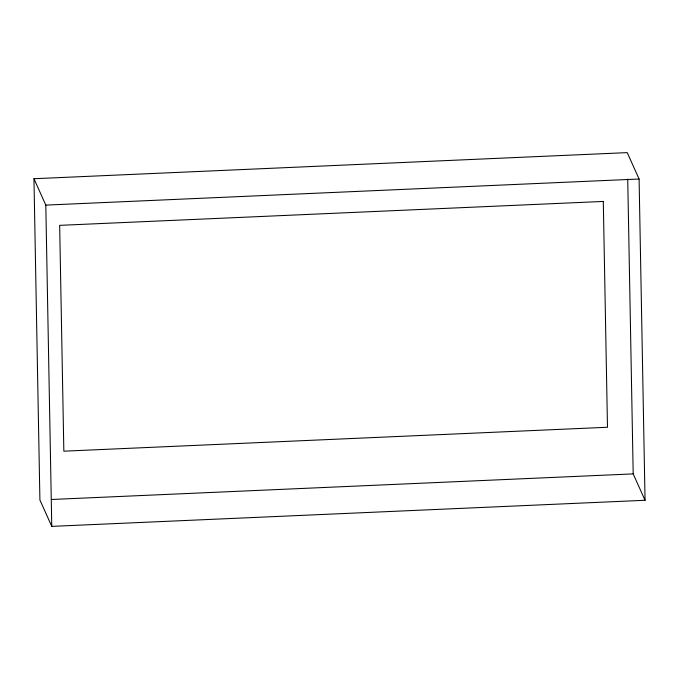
<?xml version="1.0" encoding="UTF-8"?>
<svg xmlns="http://www.w3.org/2000/svg" width="679" height="679" viewBox="0 0 679 679"><rect width="100%" height="100%" fill="white"/><g stroke="black" fill="none" stroke-linecap="round" stroke-linejoin="round"><path stroke-width="1.02" d="M33.95 178.721L627.235 152.622L639.092 179.01L645.05 500.279L51.765 526.378L39.908 499.99L33.95 178.721L45.807 205.109L51.765 526.378M45.807 205.109L639.092 179.01M51.562 499.481L633.193 473.891L645.05 500.279M627.727 179.129L633.193 473.891M603.3 201.434L59.659 225.352L63.843 451.179L607.484 427.261L603.3 201.434"/></g></svg>
